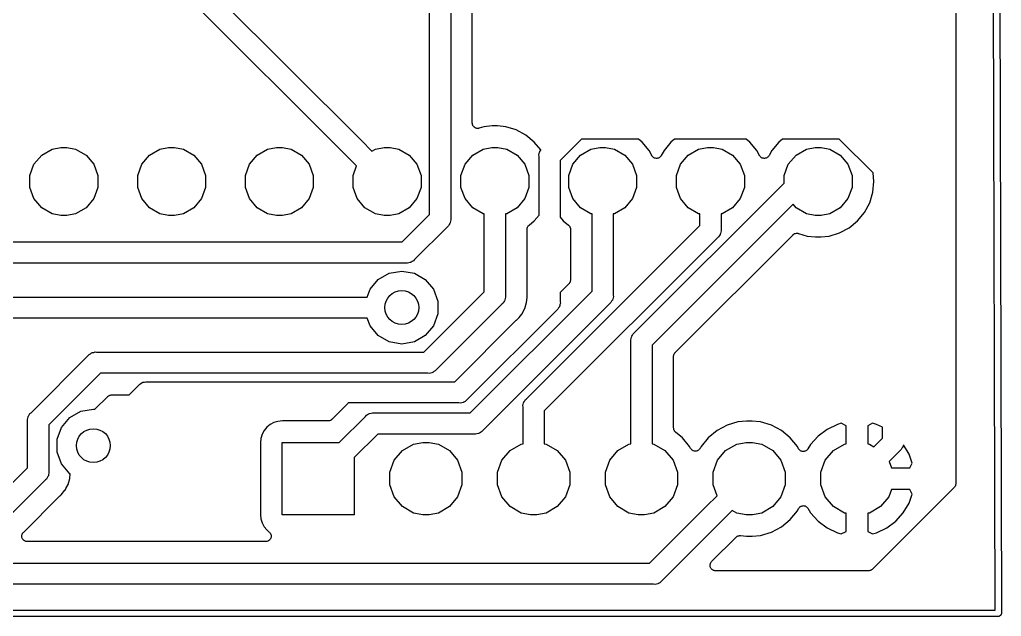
# Model space of a CAD drawing. Extents: x 92.1 to 192.1, y -135.1 to -45.9.
# Drawn here: x 168.93 to 192.07, y -135.07 to -121 of the extents above; entities that cross this region are included whole.
import ezdxf

# ---------------------------------------------------------------- set-up
doc = ezdxf.new("R2010")
doc.units = 0
doc.header["$MEASUREMENT"] = 0
doc.layers.add('BLACK', color=7, linetype='CONTINUOUS')

msp = doc.modelspace()

# ---------------------------------------------------------------- linework, layer by layer
at = {"layer": 'BLACK', "linetype": 'CONTINUOUS'}
for p, q in [((191.875, -45.9995), (192.075, -134.987)), ((191.925, -134.925), (191.725, -46.075)), ((191, -110.053), (191, -131.947)), ((165.204, -112.069), (176.989, -123.854)), ((176.635, -124.208), (164.916, -112.488)), ((179.097, -118.457), (179.097, -125.688)), ((178.597, -125.596), (178.597, -118.549)), ((179.605, -123.439), (179.605, -118.489)), ((179.606, -123.446), (179.605, -123.439)), ((179.606, -123.454), (179.606, -123.446)), ((179.61, -123.468), (179.606, -123.454)), ((179.612, -123.482), (179.61, -123.468)), ((179.616, -123.489), (179.612, -123.482)), ((179.619, -123.496), (179.616, -123.489)), ((179.627, -123.508), (179.619, -123.496)), ((179.635, -123.521), (179.627, -123.508)), ((179.64, -123.525), (179.635, -123.521)), ((179.645, -123.532), (179.64, -123.525)), ((179.657, -123.54), (179.645, -123.532)), ((179.668, -123.549), (179.657, -123.54)), ((179.676, -123.551), (179.668, -123.549)), ((179.682, -123.556), (179.676, -123.551)), ((179.696, -123.559), (179.682, -123.556)), ((179.71, -123.564), (179.696, -123.559)), ((179.717, -123.564), (179.71, -123.564)), ((179.725, -123.566), (179.717, -123.564)), ((179.739, -123.564), (179.725, -123.566)), ((179.754, -123.564), (179.739, -123.564)), ((179.761, -123.561), (179.754, -123.564)), ((179.769, -123.56), (179.761, -123.561)), ((179.88, -123.527), (179.769, -123.56)), ((180.073, -123.508), (179.88, -123.527)), ((180.201, -123.508), (180.073, -123.508)), ((180.393, -123.527), (180.201, -123.508)), ((180.64, -123.601), (180.393, -123.527)), ((180.867, -123.723), (180.64, -123.601)), ((181.066, -123.886), (180.867, -123.723)), ((169.699, -124.052), (169.907, -124.016)), ((169.907, -124.016), (170.047, -124.016)), ((170.047, -124.016), (170.255, -124.052)), ((172.239, -124.052), (172.447, -124.016)), ((172.447, -124.016), (172.587, -124.016)), ((172.587, -124.016), (172.795, -124.052)), ((174.779, -124.052), (174.987, -124.016)), ((174.987, -124.016), (175.127, -124.016)), ((175.127, -124.016), (175.335, -124.052)), ((176.989, -123.854), (176.989, -123.854)), ((176.989, -123.854), (177.235, -124.101)), ((177.319, -124.052), (177.527, -124.016)), ((177.527, -124.016), (177.667, -124.016)), ((177.667, -124.016), (177.875, -124.052)), ((179.859, -124.052), (180.067, -124.016)), ((180.067, -124.016), (180.207, -124.016)), ((180.207, -124.016), (180.415, -124.052)), ((181.22, -124.074), (181.066, -123.886)), ((182.18, -123.816), (181.677, -124.319)), ((183.52, -123.816), (182.18, -123.816)), ((182.399, -124.052), (182.607, -124.016)), ((182.607, -124.016), (182.747, -124.016)), ((182.747, -124.016), (182.955, -124.052)), ((183.606, -123.886), (183.52, -123.816)), ((183.77, -124.085), (183.606, -123.886)), ((184.287, -123.886), (184.124, -124.085)), ((184.373, -123.816), (184.287, -123.886)), ((186.06, -123.816), (184.373, -123.816)), ((184.939, -124.052), (185.147, -124.016)), ((185.147, -124.016), (185.287, -124.016)), ((185.287, -124.016), (185.495, -124.052)), ((186.146, -123.886), (186.06, -123.816)), ((186.31, -124.085), (186.146, -123.886)), ((186.827, -123.886), (186.664, -124.085)), ((186.913, -123.816), (186.827, -123.886)), ((188.253, -123.816), (186.913, -123.816)), ((187.479, -124.052), (187.687, -124.016)), ((187.687, -124.016), (187.827, -124.016)), ((187.827, -124.016), (188.035, -124.052)), ((189.051, -124.614), (188.253, -123.816)), ((169.273, -124.409), (169.455, -124.193)), ((169.455, -124.193), (169.699, -124.052)), ((170.255, -124.052), (170.499, -124.193)), ((170.499, -124.193), (170.68, -124.409)), ((171.813, -124.409), (171.995, -124.193)), ((171.995, -124.193), (172.239, -124.052)), ((172.795, -124.052), (173.039, -124.193)), ((173.039, -124.193), (173.22, -124.409)), ((174.353, -124.409), (174.535, -124.193)), ((174.535, -124.193), (174.779, -124.052)), ((175.335, -124.052), (175.579, -124.193)), ((175.579, -124.193), (175.76, -124.409)), ((176.878, -124.451), (176.635, -124.208)), ((176.635, -124.208), (176.635, -124.208)), ((177.235, -124.101), (177.319, -124.052)), ((177.875, -124.052), (178.119, -124.193)), ((178.119, -124.193), (178.3, -124.409)), ((179.433, -124.409), (179.615, -124.193)), ((179.615, -124.193), (179.859, -124.052)), ((180.415, -124.052), (180.659, -124.193)), ((180.659, -124.193), (180.84, -124.409)), ((181.174, -124.193), (181.182, -124.161)), ((181.177, -124.226), (181.174, -124.193)), ((181.177, -125.61), (181.177, -124.226)), ((181.182, -124.161), (181.188, -124.129)), ((181.188, -124.129), (181.194, -124.119)), ((181.194, -124.119), (181.197, -124.108)), ((181.197, -124.108), (181.216, -124.081)), ((181.216, -124.081), (181.22, -124.074)), ((181.973, -124.409), (182.155, -124.193)), ((182.155, -124.193), (182.399, -124.052)), ((182.955, -124.052), (183.199, -124.193)), ((183.199, -124.193), (183.38, -124.409)), ((183.835, -124.207), (183.77, -124.085)), ((183.837, -124.211), (183.835, -124.207)), ((183.839, -124.215), (183.837, -124.211)), ((183.851, -124.228), (183.839, -124.215)), ((183.862, -124.242), (183.851, -124.228)), ((183.866, -124.244), (183.862, -124.242)), ((183.868, -124.247), (183.866, -124.244)), ((183.884, -124.256), (183.868, -124.247)), ((183.899, -124.265), (183.884, -124.256)), ((184.009, -124.256), (183.994, -124.265)), ((184.025, -124.247), (184.009, -124.256)), ((184.028, -124.244), (184.025, -124.247)), ((184.032, -124.242), (184.028, -124.244)), ((184.043, -124.228), (184.032, -124.242)), ((184.055, -124.215), (184.043, -124.228)), ((184.056, -124.211), (184.055, -124.215)), ((184.059, -124.207), (184.056, -124.211)), ((184.124, -124.085), (184.059, -124.207)), ((184.513, -124.409), (184.695, -124.193)), ((184.695, -124.193), (184.939, -124.052)), ((185.495, -124.052), (185.739, -124.193)), ((185.739, -124.193), (185.92, -124.409)), ((186.375, -124.207), (186.31, -124.085)), ((186.377, -124.211), (186.375, -124.207)), ((186.379, -124.215), (186.377, -124.211)), ((186.391, -124.228), (186.379, -124.215)), ((186.402, -124.242), (186.391, -124.228)), ((186.406, -124.244), (186.402, -124.242)), ((186.408, -124.247), (186.406, -124.244)), ((186.424, -124.256), (186.408, -124.247)), ((186.439, -124.265), (186.424, -124.256)), ((186.549, -124.256), (186.534, -124.265)), ((186.565, -124.247), (186.549, -124.256)), ((186.568, -124.244), (186.565, -124.247)), ((186.572, -124.242), (186.568, -124.244)), ((186.583, -124.228), (186.572, -124.242)), ((186.595, -124.215), (186.583, -124.228)), ((186.596, -124.211), (186.595, -124.215)), ((186.599, -124.207), (186.596, -124.211)), ((186.664, -124.085), (186.599, -124.207)), ((187.053, -124.409), (187.235, -124.193)), ((187.235, -124.193), (187.479, -124.052)), ((188.035, -124.052), (188.279, -124.193)), ((188.279, -124.193), (188.46, -124.409)), ((169.177, -124.675), (169.273, -124.409)), ((170.68, -124.409), (170.777, -124.675)), ((171.717, -124.675), (171.813, -124.409)), ((173.22, -124.409), (173.317, -124.675)), ((174.257, -124.675), (174.353, -124.409)), ((175.76, -124.409), (175.857, -124.675)), ((176.797, -124.675), (176.878, -124.451)), ((178.3, -124.409), (178.397, -124.675)), ((179.337, -124.675), (179.433, -124.409)), ((180.84, -124.409), (180.937, -124.675)), ((181.677, -124.319), (181.677, -125.659)), ((181.877, -124.675), (181.973, -124.409)), ((183.38, -124.409), (183.477, -124.675)), ((183.904, -124.266), (183.899, -124.265)), ((183.907, -124.268), (183.904, -124.266)), ((183.925, -124.271), (183.907, -124.268)), ((183.943, -124.274), (183.925, -124.271)), ((183.947, -124.274), (183.943, -124.274)), ((183.951, -124.274), (183.947, -124.274)), ((183.969, -124.271), (183.951, -124.274)), ((183.986, -124.268), (183.969, -124.271)), ((183.99, -124.266), (183.986, -124.268)), ((183.994, -124.265), (183.99, -124.266)), ((184.417, -124.675), (184.513, -124.409)), ((185.92, -124.409), (186.017, -124.675)), ((186.444, -124.266), (186.439, -124.265)), ((186.447, -124.268), (186.444, -124.266)), ((186.465, -124.271), (186.447, -124.268)), ((186.483, -124.274), (186.465, -124.271)), ((186.487, -124.274), (186.483, -124.274)), ((186.491, -124.274), (186.487, -124.274)), ((186.509, -124.271), (186.491, -124.274)), ((186.526, -124.268), (186.509, -124.271)), ((186.53, -124.266), (186.526, -124.268)), ((186.534, -124.265), (186.53, -124.266)), ((186.957, -124.675), (187.053, -124.409)), ((188.46, -124.409), (188.557, -124.675)), ((169.177, -124.957), (169.177, -124.675)), ((170.777, -124.675), (170.777, -124.957)), ((171.717, -124.957), (171.717, -124.675)), ((173.317, -124.675), (173.317, -124.957)), ((174.257, -124.957), (174.257, -124.675)), ((175.857, -124.675), (175.857, -124.957)), ((176.797, -124.957), (176.797, -124.675)), ((178.397, -124.675), (178.397, -124.957)), ((179.337, -124.957), (179.337, -124.675)), ((180.937, -124.675), (180.937, -124.957)), ((181.877, -124.957), (181.877, -124.675)), ((183.477, -124.675), (183.477, -124.957)), ((184.417, -124.957), (184.417, -124.675)), ((186.017, -124.675), (186.017, -124.957)), ((186.957, -124.856), (186.957, -124.675)), ((188.557, -124.675), (188.557, -124.957)), ((189.071, -124.816), (189.051, -124.614)), ((169.273, -125.222), (169.177, -124.957)), ((170.777, -124.957), (170.68, -125.222)), ((171.813, -125.222), (171.717, -124.957)), ((173.317, -124.957), (173.22, -125.222)), ((174.353, -125.222), (174.257, -124.957)), ((175.857, -124.957), (175.76, -125.222)), ((176.893, -125.222), (176.797, -124.957)), ((178.397, -124.957), (178.3, -125.222)), ((179.433, -125.222), (179.337, -124.957)), ((180.937, -124.957), (180.84, -125.222)), ((181.973, -125.222), (181.877, -124.957)), ((183.477, -124.957), (183.38, -125.222)), ((183.422, -128.39), (186.957, -124.856)), ((184.513, -125.222), (184.417, -124.957)), ((186.017, -124.957), (185.92, -125.222)), ((188.557, -124.957), (188.46, -125.222)), ((189.046, -125.072), (189.071, -124.816)), ((188.971, -125.319), (189.046, -125.072)), ((169.455, -125.438), (169.273, -125.222)), ((170.68, -125.222), (170.499, -125.438)), ((171.995, -125.438), (171.813, -125.222)), ((173.22, -125.222), (173.039, -125.438)), ((174.535, -125.438), (174.353, -125.222)), ((175.76, -125.222), (175.579, -125.438)), ((177.075, -125.438), (176.893, -125.222)), ((178.3, -125.222), (178.119, -125.438)), ((179.615, -125.438), (179.433, -125.222)), ((180.84, -125.222), (180.659, -125.438)), ((182.155, -125.438), (181.973, -125.222)), ((183.38, -125.222), (183.199, -125.438)), ((187.165, -125.355), (183.841, -128.678)), ((184.695, -125.438), (184.513, -125.222)), ((185.92, -125.222), (185.739, -125.438)), ((187.235, -125.438), (187.165, -125.355)), ((188.46, -125.222), (188.279, -125.438)), ((188.85, -125.546), (188.971, -125.319)), ((169.699, -125.579), (169.455, -125.438)), ((169.907, -125.616), (169.699, -125.579)), ((170.047, -125.616), (169.907, -125.616)), ((170.255, -125.579), (170.047, -125.616)), ((170.499, -125.438), (170.255, -125.579)), ((172.239, -125.579), (171.995, -125.438)), ((172.447, -125.616), (172.239, -125.579)), ((172.587, -125.616), (172.447, -125.616)), ((172.795, -125.579), (172.587, -125.616)), ((173.039, -125.438), (172.795, -125.579)), ((174.779, -125.579), (174.535, -125.438)), ((174.987, -125.616), (174.779, -125.579)), ((175.127, -125.616), (174.987, -125.616)), ((175.335, -125.579), (175.127, -125.616)), ((175.579, -125.438), (175.335, -125.579)), ((177.319, -125.579), (177.075, -125.438)), ((177.527, -125.616), (177.319, -125.579)), ((177.667, -125.616), (177.527, -125.616)), ((177.875, -125.579), (177.667, -125.616)), ((178.119, -125.438), (177.875, -125.579)), ((177.95, -126.242), (178.597, -125.596)), ((179.859, -125.579), (179.615, -125.438)), ((179.887, -125.584), (179.859, -125.579)), ((179.887, -127.418), (179.887, -125.584)), ((180.415, -125.579), (180.387, -125.584)), ((180.387, -125.584), (180.387, -127.511)), ((180.659, -125.438), (180.415, -125.579)), ((181.066, -125.745), (181.177, -125.61)), ((182.399, -125.579), (182.155, -125.438)), ((182.427, -125.584), (182.399, -125.579)), ((182.427, -127.406), (182.427, -125.584)), ((182.955, -125.579), (182.927, -125.584)), ((182.927, -125.584), (182.927, -127.498)), ((183.199, -125.438), (182.955, -125.579)), ((184.939, -125.579), (184.695, -125.438)), ((184.967, -125.584), (184.939, -125.579)), ((184.967, -125.856), (184.967, -125.584)), ((185.495, -125.579), (185.467, -125.584)), ((185.467, -125.584), (185.467, -125.948)), ((185.739, -125.438), (185.495, -125.579)), ((187.479, -125.579), (187.235, -125.438)), ((187.687, -125.616), (187.479, -125.579)), ((187.827, -125.616), (187.687, -125.616)), ((188.035, -125.579), (187.827, -125.616)), ((188.279, -125.438), (188.035, -125.579)), ((188.686, -125.745), (188.85, -125.546)), ((179.016, -125.884), (178.238, -126.661)), ((179.041, -125.862), (179.016, -125.884)), ((179.058, -125.834), (179.041, -125.862)), ((179.077, -125.806), (179.058, -125.834)), ((179.08, -125.796), (179.077, -125.806)), ((179.085, -125.786), (179.08, -125.796)), ((179.091, -125.753), (179.085, -125.786)), ((179.1, -125.721), (179.091, -125.753)), ((179.097, -125.688), (179.1, -125.721)), ((180.882, -129.94), (184.967, -125.856)), ((180.908, -125.892), (180.913, -125.881)), ((180.913, -125.881), (180.919, -125.873)), ((180.919, -125.873), (180.925, -125.864)), ((180.925, -125.864), (180.934, -125.856)), ((180.934, -125.856), (180.941, -125.848)), ((180.941, -125.848), (181.066, -125.745)), ((181.677, -125.659), (181.747, -125.745)), ((181.747, -125.745), (181.872, -125.848)), ((181.872, -125.848), (181.88, -125.856)), ((181.88, -125.856), (181.889, -125.864)), ((181.889, -125.864), (181.894, -125.873)), ((181.894, -125.873), (181.901, -125.881)), ((181.901, -125.881), (181.905, -125.892)), ((188.487, -125.908), (188.686, -125.745)), ((180.895, -125.946), (180.897, -125.934)), ((180.895, -127.478), (180.895, -125.946)), ((180.897, -125.922), (180.901, -125.913)), ((180.897, -125.934), (180.897, -125.922)), ((180.901, -125.913), (180.902, -125.902)), ((180.902, -125.902), (180.908, -125.892)), ((181.905, -125.892), (181.911, -125.902)), ((181.911, -125.902), (181.913, -125.913)), ((181.913, -125.913), (181.917, -125.922)), ((181.917, -125.922), (181.917, -125.934)), ((181.917, -125.934), (181.919, -125.946)), ((181.919, -125.946), (181.919, -127.143)), ((184.386, -128.852), (187.165, -126.073)), ((185.428, -126.094), (185.411, -126.122)), ((185.447, -126.067), (185.428, -126.094)), ((185.45, -126.056), (185.447, -126.067)), ((185.455, -126.046), (185.45, -126.056)), ((185.461, -126.013), (185.455, -126.046)), ((185.47, -125.981), (185.461, -126.013)), ((185.467, -125.948), (185.47, -125.981)), ((187.165, -126.073), (187.167, -126.072)), ((187.167, -126.072), (187.168, -126.07)), ((187.168, -126.07), (187.185, -126.059)), ((187.185, -126.059), (187.201, -126.048)), ((187.201, -126.048), (187.203, -126.047)), ((187.203, -126.047), (187.205, -126.046)), ((187.205, -126.046), (187.224, -126.042)), ((187.224, -126.042), (187.244, -126.036)), ((187.244, -126.036), (187.246, -126.037)), ((187.246, -126.037), (187.248, -126.036)), ((187.248, -126.036), (187.268, -126.038)), ((187.268, -126.038), (187.288, -126.04)), ((187.288, -126.04), (187.289, -126.041)), ((187.289, -126.041), (187.292, -126.041)), ((187.292, -126.041), (187.5, -126.105)), ((187.5, -126.105), (187.693, -126.124)), ((187.821, -126.124), (188.013, -126.105)), ((188.013, -126.105), (188.26, -126.03)), ((188.26, -126.03), (188.487, -125.908)), ((166.127, -126.242), (177.95, -126.242)), ((185.386, -126.144), (181.301, -130.228)), ((185.411, -126.122), (185.386, -126.144)), ((187.693, -126.124), (187.821, -126.124)), ((178.043, -126.742), (166.22, -126.742)), ((178.076, -126.745), (178.043, -126.742)), ((178.108, -126.736), (178.076, -126.745)), ((178.141, -126.731), (178.108, -126.736)), ((178.15, -126.725), (178.141, -126.731)), ((178.161, -126.722), (178.15, -126.725)), ((178.188, -126.703), (178.161, -126.722)), ((178.217, -126.686), (178.188, -126.703)), ((178.238, -126.661), (178.217, -126.686)), ((177.388, -127.131), (177.647, -126.981)), ((177.647, -126.981), (177.943, -126.929)), ((177.943, -126.929), (178.238, -126.981)), ((178.238, -126.981), (178.497, -127.131)), ((177.195, -127.36), (177.388, -127.131)), ((178.497, -127.131), (178.69, -127.36)), ((181.882, -127.232), (181.677, -127.437)), ((181.885, -127.228), (181.882, -127.232)), ((181.889, -127.224), (181.885, -127.228)), ((181.897, -127.21), (181.889, -127.224)), ((181.907, -127.196), (181.897, -127.21)), ((181.908, -127.191), (181.907, -127.196)), ((181.911, -127.186), (181.908, -127.191)), ((181.914, -127.17), (181.911, -127.186)), ((181.918, -127.154), (181.914, -127.17)), ((181.919, -127.143), (181.918, -127.148)), ((181.918, -127.148), (181.918, -127.154)), ((177.129, -127.542), (177.195, -127.36)), ((178.463, -128.842), (179.887, -127.418)), ((178.69, -127.36), (178.793, -127.642)), ((179.557, -130.276), (182.427, -127.406)), ((180.896, -127.485), (180.895, -127.478)), ((180.895, -127.491), (180.896, -127.485)), ((180.898, -127.522), (180.895, -127.491)), ((181.677, -127.437), (181.677, -127.654)), ((182.927, -127.498), (182.93, -127.531)), ((168.586, -127.542), (177.129, -127.542)), ((180.306, -127.706), (178.751, -129.261)), ((178.793, -127.642), (178.793, -127.942)), ((182.846, -127.694), (179.845, -130.695)), ((180.331, -127.685), (180.306, -127.706)), ((180.348, -127.656), (180.331, -127.685)), ((180.367, -127.629), (180.348, -127.656)), ((180.37, -127.618), (180.367, -127.629)), ((180.375, -127.609), (180.37, -127.618)), ((180.381, -127.576), (180.375, -127.609)), ((180.39, -127.544), (180.381, -127.576)), ((180.387, -127.511), (180.39, -127.544)), ((180.84, -127.813), (180.884, -127.67)), ((180.884, -127.67), (180.895, -127.553)), ((180.895, -127.553), (180.898, -127.522)), ((180.895, -127.553), (180.895, -127.553)), ((180.895, -127.553), (180.895, -127.553)), ((181.671, -127.719), (181.665, -127.752)), ((181.68, -127.687), (181.671, -127.719)), ((181.677, -127.654), (181.68, -127.687)), ((182.871, -127.672), (182.846, -127.694)), ((182.888, -127.644), (182.871, -127.672)), ((182.907, -127.617), (182.888, -127.644)), ((182.91, -127.606), (182.907, -127.617)), ((182.915, -127.596), (182.91, -127.606)), ((182.921, -127.563), (182.915, -127.596)), ((182.93, -127.531), (182.921, -127.563)), ((178.793, -127.942), (178.69, -128.224)), ((181.596, -127.85), (179.484, -129.961)), ((180.707, -128.022), (180.77, -127.945)), ((180.77, -127.945), (180.84, -127.813)), ((181.621, -127.828), (181.596, -127.85)), ((181.638, -127.8), (181.621, -127.828)), ((181.657, -127.772), (181.638, -127.8)), ((181.66, -127.762), (181.657, -127.772)), ((181.665, -127.752), (181.66, -127.762)), ((177.129, -128.042), (168.679, -128.042)), ((177.195, -128.224), (177.129, -128.042)), ((179.189, -129.542), (180.642, -128.089)), ((180.642, -128.089), (180.647, -128.085)), ((180.647, -128.085), (180.651, -128.08)), ((180.651, -128.08), (180.675, -128.06)), ((180.675, -128.06), (180.707, -128.022)), ((177.388, -128.453), (177.195, -128.224)), ((178.69, -128.224), (178.497, -128.453)), ((183.38, -128.44), (183.397, -128.412)), ((183.397, -128.412), (183.422, -128.39)), ((177.647, -128.603), (177.388, -128.453)), ((177.943, -128.655), (177.647, -128.603)), ((178.238, -128.603), (177.943, -128.655)), ((178.497, -128.453), (178.238, -128.603)), ((183.338, -128.553), (183.347, -128.521)), ((183.341, -128.586), (183.338, -128.553)), ((183.341, -131.007), (183.341, -128.586)), ((183.347, -128.521), (183.353, -128.488)), ((183.353, -128.488), (183.358, -128.478)), ((183.358, -128.478), (183.361, -128.468)), ((183.361, -128.468), (183.38, -128.44)), ((170.573, -128.898), (170.602, -128.881)), ((170.602, -128.881), (170.629, -128.862)), ((170.629, -128.862), (170.639, -128.859)), ((170.639, -128.859), (170.649, -128.853)), ((170.649, -128.853), (170.682, -128.848)), ((170.682, -128.848), (170.714, -128.839)), ((170.714, -128.839), (170.747, -128.842)), ((170.747, -128.842), (178.463, -128.842)), ((183.841, -128.678), (183.841, -131.007)), ((184.36, -128.893), (184.361, -128.888)), ((184.361, -128.888), (184.371, -128.874)), ((184.371, -128.874), (184.379, -128.86)), ((184.379, -128.86), (184.383, -128.856)), ((184.383, -128.856), (184.386, -128.852)), ((169.203, -130.271), (170.552, -128.923)), ((170.552, -128.923), (170.573, -128.898)), ((184.349, -128.941), (184.35, -128.936)), ((184.349, -130.631), (184.349, -128.941)), ((184.35, -128.93), (184.354, -128.914)), ((184.35, -128.936), (184.35, -128.93)), ((184.354, -128.914), (184.357, -128.898)), ((184.357, -128.898), (184.36, -128.893)), ((170.84, -129.342), (169.622, -130.559)), ((178.556, -129.342), (170.84, -129.342)), ((178.589, -129.345), (178.556, -129.342)), ((178.621, -129.336), (178.589, -129.345)), ((178.654, -129.331), (178.621, -129.336)), ((178.663, -129.325), (178.654, -129.331)), ((178.674, -129.322), (178.663, -129.325)), ((178.701, -129.303), (178.674, -129.322)), ((178.73, -129.286), (178.701, -129.303)), ((178.751, -129.261), (178.73, -129.286)), ((171.765, -129.598), (171.794, -129.581)), ((171.794, -129.581), (171.821, -129.562)), ((171.821, -129.562), (171.832, -129.559)), ((171.832, -129.559), (171.841, -129.553)), ((171.841, -129.553), (171.874, -129.548)), ((171.874, -129.548), (171.906, -129.539)), ((171.906, -129.539), (171.939, -129.542)), ((171.939, -129.542), (179.189, -129.542)), ((171.517, -129.85), (171.744, -129.623)), ((171.744, -129.623), (171.765, -129.598)), ((170.709, -130.191), (171.013, -129.887)), ((171.013, -129.887), (171.017, -129.884)), ((171.017, -129.884), (171.021, -129.88)), ((171.021, -129.88), (171.035, -129.871)), ((171.035, -129.871), (171.049, -129.862)), ((171.049, -129.862), (171.054, -129.86)), ((171.054, -129.86), (171.059, -129.858)), ((171.059, -129.858), (171.075, -129.855)), ((171.075, -129.855), (171.091, -129.85)), ((171.091, -129.85), (171.097, -129.851)), ((171.097, -129.851), (171.103, -129.85)), ((171.103, -129.85), (171.517, -129.85)), ((176.677, -130.042), (176.668, -130.053)), ((179.289, -130.042), (176.677, -130.042)), ((179.322, -130.045), (179.289, -130.042)), ((179.354, -130.036), (179.322, -130.045)), ((179.387, -130.031), (179.354, -130.036)), ((179.396, -130.025), (179.387, -130.031)), ((179.407, -130.022), (179.396, -130.025)), ((179.434, -130.003), (179.407, -130.022)), ((179.463, -129.986), (179.434, -130.003)), ((179.484, -129.961), (179.463, -129.986)), ((180.807, -130.071), (180.813, -130.038)), ((180.813, -130.038), (180.818, -130.028)), ((180.818, -130.028), (180.821, -130.018)), ((180.821, -130.018), (180.84, -129.99)), ((180.84, -129.99), (180.857, -129.962)), ((180.857, -129.962), (180.882, -129.94)), ((169.178, -130.293), (169.203, -130.271)), ((170.117, -130.387), (170.377, -130.237)), ((170.377, -130.237), (170.672, -130.185)), ((170.672, -130.185), (170.709, -130.191)), ((176.658, -130.067), (176.297, -130.428)), ((176.668, -130.053), (176.658, -130.067)), ((177.217, -130.282), (177.249, -130.273)), ((177.249, -130.273), (177.282, -130.276)), ((177.282, -130.276), (179.557, -130.276)), ((180.798, -130.103), (180.807, -130.071)), ((180.801, -130.136), (180.798, -130.103)), ((180.801, -131.007), (180.801, -130.136)), ((181.301, -130.228), (181.301, -131.007)), ((169.119, -130.434), (169.128, -130.402)), ((169.122, -130.467), (169.119, -130.434)), ((169.122, -131.569), (169.122, -130.467)), ((169.128, -130.402), (169.134, -130.369)), ((169.134, -130.369), (169.139, -130.359)), ((169.139, -130.359), (169.142, -130.349)), ((169.142, -130.349), (169.161, -130.321)), ((169.161, -130.321), (169.178, -130.293)), ((169.925, -130.617), (170.117, -130.387)), ((174.926, -130.504), (174.838, -130.552)), ((175.022, -130.475), (174.926, -130.504)), ((175.127, -130.465), (175.022, -130.475)), ((176.208, -130.465), (175.127, -130.465)), ((176.213, -130.464), (176.208, -130.465)), ((176.219, -130.464), (176.213, -130.464)), ((176.235, -130.46), (176.219, -130.464)), ((176.251, -130.457), (176.235, -130.46)), ((176.256, -130.454), (176.251, -130.457)), ((176.261, -130.453), (176.256, -130.454)), ((176.275, -130.444), (176.261, -130.453)), ((176.289, -130.435), (176.275, -130.444)), ((176.293, -130.431), (176.289, -130.435)), ((176.297, -130.428), (176.293, -130.431)), ((176.468, -130.976), (177.087, -130.357)), ((177.087, -130.357), (177.108, -130.332)), ((177.108, -130.332), (177.137, -130.315)), ((177.137, -130.315), (177.164, -130.296)), ((177.164, -130.296), (177.175, -130.293)), ((177.175, -130.293), (177.184, -130.287)), ((177.184, -130.287), (177.217, -130.282)), ((185.865, -130.488), (185.609, -130.565)), ((186.064, -130.468), (185.865, -130.488)), ((186.198, -130.468), (186.064, -130.468)), ((186.397, -130.488), (186.198, -130.468)), ((186.653, -130.565), (186.397, -130.488)), ((169.622, -130.559), (169.622, -131.661)), ((169.822, -130.898), (169.925, -130.617)), ((174.697, -130.692), (174.65, -130.781)), ((174.76, -130.615), (174.697, -130.692)), ((174.838, -130.552), (174.76, -130.615)), ((179.795, -130.737), (179.767, -130.756)), ((179.823, -130.72), (179.795, -130.737)), ((179.845, -130.695), (179.823, -130.72)), ((184.351, -130.643), (184.349, -130.631)), ((184.351, -130.655), (184.351, -130.643)), ((184.355, -130.664), (184.351, -130.655)), ((184.357, -130.675), (184.355, -130.664)), ((184.363, -130.685), (184.357, -130.675)), ((184.367, -130.696), (184.363, -130.685)), ((184.374, -130.704), (184.367, -130.696)), ((184.379, -130.713), (184.374, -130.704)), ((184.388, -130.72), (184.379, -130.713)), ((184.396, -130.729), (184.388, -130.72)), ((184.556, -130.861), (184.396, -130.729)), ((185.373, -130.691), (185.166, -130.861)), ((185.609, -130.565), (185.373, -130.691)), ((186.889, -130.691), (186.653, -130.565)), ((187.096, -130.861), (186.889, -130.691)), ((187.97, -130.664), (187.757, -130.823)), ((188.213, -130.548), (187.97, -130.664)), ((188.301, -130.521), (188.213, -130.548)), ((188.417, -130.582), (188.301, -130.521)), ((188.417, -131.008), (188.417, -130.582)), ((189.041, -130.521), (188.925, -130.582)), ((188.925, -130.582), (188.925, -131.008)), ((189.129, -130.548), (189.041, -130.521)), ((189.271, -130.616), (189.129, -130.548)), ((189.271, -130.872), (189.271, -130.616)), ((169.822, -131.198), (169.822, -130.898)), ((174.621, -130.876), (174.61, -130.982)), ((174.65, -130.781), (174.621, -130.876)), ((177.375, -130.776), (176.821, -131.33)), ((179.649, -130.776), (177.375, -130.776)), ((179.682, -130.779), (179.649, -130.776)), ((179.714, -130.77), (179.682, -130.779)), ((179.747, -130.765), (179.714, -130.77)), ((179.757, -130.759), (179.747, -130.765)), ((179.767, -130.756), (179.757, -130.759)), ((184.726, -131.068), (184.556, -130.861)), ((185.166, -130.861), (184.997, -131.068)), ((187.266, -131.068), (187.096, -130.861)), ((187.757, -130.823), (187.579, -131.02)), ((189.069, -131.074), (189.271, -130.872)), ((169.925, -131.48), (169.822, -131.198)), ((174.61, -130.982), (174.61, -132.67)), ((175.121, -132.676), (175.121, -130.976)), ((175.121, -130.976), (176.468, -130.976)), ((177.764, -131.394), (177.956, -131.165)), ((177.956, -131.165), (178.216, -131.015)), ((178.216, -131.015), (178.437, -130.976)), ((178.437, -130.976), (178.586, -130.976)), ((178.586, -130.976), (178.806, -131.015)), ((178.806, -131.015), (179.066, -131.165)), ((179.066, -131.165), (179.259, -131.394)), ((180.304, -131.394), (180.496, -131.165)), ((180.496, -131.165), (180.756, -131.015)), ((180.756, -131.015), (180.801, -131.007)), ((181.301, -131.007), (181.346, -131.015)), ((181.346, -131.015), (181.606, -131.165)), ((181.606, -131.165), (181.799, -131.394)), ((182.844, -131.394), (183.036, -131.165)), ((183.036, -131.165), (183.296, -131.015)), ((183.296, -131.015), (183.341, -131.007)), ((183.841, -131.007), (183.886, -131.015)), ((183.886, -131.015), (184.146, -131.165)), ((184.146, -131.165), (184.339, -131.394)), ((184.749, -131.112), (184.726, -131.068)), ((184.752, -131.115), (184.749, -131.112)), ((184.753, -131.119), (184.752, -131.115)), ((184.765, -131.132), (184.753, -131.119)), ((184.776, -131.146), (184.765, -131.132)), ((184.78, -131.149), (184.776, -131.146)), ((184.783, -131.152), (184.78, -131.149)), ((184.799, -131.16), (184.783, -131.152)), ((184.814, -131.17), (184.799, -131.16)), ((184.818, -131.171), (184.814, -131.17)), ((184.822, -131.172), (184.818, -131.171)), ((184.839, -131.175), (184.822, -131.172)), ((184.857, -131.179), (184.839, -131.175)), ((184.861, -131.178), (184.857, -131.179)), ((184.865, -131.179), (184.861, -131.178)), ((184.883, -131.175), (184.865, -131.179)), ((184.901, -131.172), (184.883, -131.175)), ((184.904, -131.171), (184.901, -131.172)), ((184.909, -131.17), (184.904, -131.171)), ((184.924, -131.16), (184.909, -131.17)), ((184.94, -131.152), (184.924, -131.16)), ((184.942, -131.149), (184.94, -131.152)), ((184.946, -131.146), (184.942, -131.149)), ((184.957, -131.132), (184.946, -131.146)), ((184.969, -131.119), (184.957, -131.132)), ((184.971, -131.115), (184.969, -131.119)), ((184.973, -131.112), (184.971, -131.115)), ((184.997, -131.068), (184.973, -131.112)), ((185.384, -131.394), (185.576, -131.165)), ((185.576, -131.165), (185.836, -131.015)), ((185.836, -131.015), (186.057, -130.976)), ((186.057, -130.976), (186.206, -130.976)), ((186.206, -130.976), (186.426, -131.015)), ((186.426, -131.015), (186.686, -131.165)), ((186.686, -131.165), (186.879, -131.394)), ((187.294, -131.121), (187.266, -131.068)), ((187.295, -131.122), (187.294, -131.121)), ((187.296, -131.124), (187.295, -131.122)), ((187.309, -131.14), (187.296, -131.124)), ((187.322, -131.156), (187.309, -131.14)), ((187.323, -131.157), (187.322, -131.156)), ((187.323, -131.158), (187.323, -131.157)), ((187.341, -131.168), (187.323, -131.158)), ((187.359, -131.179), (187.341, -131.168)), ((187.36, -131.18), (187.359, -131.179)), ((187.361, -131.18), (187.36, -131.18)), ((187.382, -131.184), (187.361, -131.18)), ((187.402, -131.188), (187.382, -131.184)), ((187.403, -131.188), (187.402, -131.188)), ((187.405, -131.189), (187.403, -131.188)), ((187.425, -131.185), (187.405, -131.189)), ((187.446, -131.182), (187.425, -131.185)), ((187.447, -131.182), (187.446, -131.182)), ((187.448, -131.181), (187.447, -131.182)), ((187.466, -131.171), (187.448, -131.181)), ((187.485, -131.161), (187.466, -131.171)), ((187.486, -131.161), (187.485, -131.161)), ((187.487, -131.16), (187.486, -131.161)), ((187.5, -131.144), (187.487, -131.16)), ((187.514, -131.129), (187.5, -131.144)), ((187.515, -131.127), (187.514, -131.129)), ((187.516, -131.127), (187.515, -131.127)), ((187.579, -131.02), (187.516, -131.127)), ((187.924, -131.394), (188.116, -131.165)), ((188.116, -131.165), (188.376, -131.015)), ((188.376, -131.015), (188.417, -131.008)), ((188.925, -131.008), (188.966, -131.015)), ((188.966, -131.015), (189.069, -131.074)), ((189.69, -131.16), (189.429, -131.422)), ((189.716, -131.139), (189.69, -131.16)), ((189.732, -131.11), (189.716, -131.139)), ((189.751, -131.083), (189.732, -131.11)), ((189.754, -131.072), (189.751, -131.083)), ((189.76, -131.063), (189.754, -131.072)), ((189.766, -131.03), (189.76, -131.063)), ((189.767, -131.026), (189.766, -131.03)), ((189.9, -131.249), (189.767, -131.026)), ((176.821, -131.33), (176.821, -132.676)), ((177.661, -131.676), (177.764, -131.394)), ((179.259, -131.394), (179.361, -131.676)), ((180.201, -131.676), (180.304, -131.394)), ((181.799, -131.394), (181.901, -131.676)), ((182.741, -131.676), (182.844, -131.394)), ((184.339, -131.394), (184.441, -131.676)), ((185.281, -131.676), (185.384, -131.394)), ((186.879, -131.394), (186.981, -131.676)), ((187.821, -131.676), (187.924, -131.394)), ((189.429, -131.422), (189.483, -131.572)), ((189.974, -131.459), (189.9, -131.249)), ((167.572, -133.119), (169.122, -131.569)), ((169.622, -131.661), (169.625, -131.694)), ((170.117, -131.709), (169.925, -131.48)), ((189.483, -131.572), (189.915, -131.572)), ((189.915, -131.572), (189.974, -131.459)), ((169.541, -131.857), (167.86, -133.538)), ((169.567, -131.835), (169.541, -131.857)), ((169.583, -131.807), (169.567, -131.835)), ((169.602, -131.779), (169.583, -131.807)), ((169.605, -131.769), (169.602, -131.779)), ((169.611, -131.759), (169.605, -131.769)), ((169.616, -131.726), (169.611, -131.759)), ((169.625, -131.694), (169.616, -131.726)), ((170.076, -131.964), (170.119, -131.821)), ((170.129, -131.716), (170.117, -131.709)), ((170.119, -131.821), (170.129, -131.716)), ((177.661, -131.976), (177.661, -131.676)), ((179.361, -131.676), (179.361, -131.976)), ((180.201, -131.976), (180.201, -131.676)), ((181.901, -131.676), (181.901, -131.976)), ((182.741, -131.976), (182.741, -131.676)), ((184.441, -131.676), (184.441, -131.976)), ((185.281, -131.976), (185.281, -131.676)), ((186.981, -131.676), (186.981, -131.976)), ((187.821, -131.976), (187.821, -131.676)), ((169.911, -132.211), (170, -132.101)), ((170, -132.101), (170.005, -132.095)), ((170.005, -132.095), (170.027, -132.056)), ((170.027, -132.056), (170.076, -131.964)), ((177.764, -132.258), (177.661, -131.976)), ((179.361, -131.976), (179.259, -132.258)), ((180.304, -132.258), (180.201, -131.976)), ((181.901, -131.976), (181.799, -132.258)), ((182.844, -132.258), (182.741, -131.976)), ((184.441, -131.976), (184.339, -132.258)), ((185.374, -132.23), (185.281, -131.976)), ((186.981, -131.976), (186.879, -132.258)), ((187.924, -132.258), (187.821, -131.976)), ((190.963, -132.037), (189.037, -133.963)), ((189.483, -132.08), (189.419, -132.258)), ((189.915, -132.08), (189.483, -132.08)), ((189.974, -132.193), (189.915, -132.08)), ((190.966, -132.033), (190.963, -132.037)), ((190.97, -132.029), (190.966, -132.033)), ((190.979, -132.015), (190.97, -132.029)), ((190.988, -132.001), (190.979, -132.015)), ((190.99, -131.996), (190.988, -132.001)), ((190.992, -131.991), (190.99, -131.996)), ((190.995, -131.974), (190.992, -131.991)), ((191, -131.958), (190.995, -131.974)), ((191, -131.947), (190.999, -131.953)), ((190.999, -131.953), (191, -131.958)), ((169.022, -133.094), (169.877, -132.239)), ((169.877, -132.239), (169.882, -132.235)), ((169.882, -132.235), (169.887, -132.23)), ((169.887, -132.23), (169.911, -132.211)), ((177.956, -132.487), (177.764, -132.258)), ((179.259, -132.258), (179.066, -132.487)), ((180.496, -132.487), (180.304, -132.258)), ((181.799, -132.258), (181.606, -132.487)), ((183.036, -132.487), (182.844, -132.258)), ((184.339, -132.258), (184.146, -132.487)), ((185.12, -132.484), (185.374, -132.23)), ((186.879, -132.258), (186.686, -132.487)), ((188.116, -132.487), (187.924, -132.258)), ((189.419, -132.258), (189.226, -132.487)), ((189.9, -132.403), (189.974, -132.193)), ((178.216, -132.637), (177.956, -132.487)), ((179.066, -132.487), (178.806, -132.637)), ((180.756, -132.637), (180.496, -132.487)), ((181.606, -132.487), (181.346, -132.637)), ((183.296, -132.637), (183.036, -132.487)), ((183.785, -133.819), (185.12, -132.484)), ((184.146, -132.487), (183.886, -132.637)), ((185.12, -132.484), (185.12, -132.484)), ((185.733, -132.578), (185.473, -132.837)), ((185.836, -132.637), (185.733, -132.578)), ((186.686, -132.487), (186.426, -132.637)), ((187.096, -132.791), (187.266, -132.584)), ((187.266, -132.584), (187.294, -132.531)), ((187.294, -132.531), (187.295, -132.53)), ((187.295, -132.53), (187.296, -132.528)), ((187.296, -132.528), (187.309, -132.512)), ((187.309, -132.512), (187.322, -132.496)), ((187.322, -132.496), (187.323, -132.495)), ((187.323, -132.494), (187.341, -132.484)), ((187.323, -132.495), (187.323, -132.494)), ((187.341, -132.484), (187.359, -132.473)), ((187.359, -132.473), (187.36, -132.472)), ((187.36, -132.472), (187.361, -132.472)), ((187.361, -132.472), (187.382, -132.468)), ((187.382, -132.468), (187.402, -132.464)), ((187.402, -132.464), (187.403, -132.464)), ((187.403, -132.464), (187.405, -132.463)), ((187.405, -132.463), (187.425, -132.467)), ((187.425, -132.467), (187.446, -132.47)), ((187.446, -132.47), (187.447, -132.47)), ((187.447, -132.47), (187.448, -132.471)), ((187.448, -132.471), (187.466, -132.481)), ((187.466, -132.481), (187.485, -132.491)), ((187.485, -132.491), (187.486, -132.491)), ((187.486, -132.491), (187.487, -132.492)), ((187.487, -132.492), (187.5, -132.508)), ((187.5, -132.508), (187.514, -132.523)), ((187.514, -132.523), (187.515, -132.525)), ((187.515, -132.525), (187.516, -132.525)), ((187.516, -132.525), (187.579, -132.632)), ((188.376, -132.637), (188.116, -132.487)), ((189.226, -132.487), (188.966, -132.637)), ((189.764, -132.632), (189.9, -132.403)), ((174.61, -132.67), (174.621, -132.776)), ((174.621, -132.776), (174.65, -132.871)), ((176.821, -132.676), (175.121, -132.676)), ((178.437, -132.676), (178.216, -132.637)), ((178.586, -132.676), (178.437, -132.676)), ((178.806, -132.637), (178.586, -132.676)), ((180.977, -132.676), (180.756, -132.637)), ((181.126, -132.676), (180.977, -132.676)), ((181.346, -132.637), (181.126, -132.676)), ((183.517, -132.676), (183.296, -132.637)), ((183.666, -132.676), (183.517, -132.676)), ((183.886, -132.637), (183.666, -132.676)), ((186.057, -132.676), (185.836, -132.637)), ((186.206, -132.676), (186.057, -132.676)), ((186.426, -132.637), (186.206, -132.676)), ((186.889, -132.961), (187.096, -132.791)), ((187.579, -132.632), (187.757, -132.829)), ((188.417, -132.644), (188.376, -132.637)), ((188.417, -133.07), (188.417, -132.644)), ((188.966, -132.637), (188.925, -132.644)), ((188.925, -132.644), (188.925, -133.07)), ((189.586, -132.829), (189.764, -132.632)), ((174.65, -132.871), (174.697, -132.96)), ((174.697, -132.96), (174.76, -133.037)), ((174.76, -133.037), (174.82, -133.086)), ((185.473, -132.837), (184.073, -134.238)), ((185.473, -132.837), (185.473, -132.837)), ((186.653, -133.087), (186.889, -132.961)), ((187.757, -132.829), (187.97, -132.988)), ((187.97, -132.988), (188.213, -133.104)), ((189.129, -133.104), (189.372, -132.988)), ((189.372, -132.988), (189.586, -132.829)), ((168.985, -133.173), (168.987, -133.167)), ((168.987, -133.189), (168.985, -133.173)), ((168.987, -133.162), (168.993, -133.146)), ((168.987, -133.167), (168.987, -133.162)), ((168.987, -133.206), (168.987, -133.189)), ((168.989, -133.211), (168.987, -133.206)), ((168.989, -133.217), (168.989, -133.211)), ((168.996, -133.232), (168.989, -133.217)), ((168.993, -133.146), (168.997, -133.13)), ((169.002, -133.247), (168.996, -133.232)), ((168.997, -133.13), (169, -133.126)), ((169, -133.126), (169.002, -133.12)), ((169.002, -133.12), (169.013, -133.108)), ((169.006, -133.252), (169.002, -133.247)), ((169.008, -133.257), (169.006, -133.252)), ((169.02, -133.268), (169.008, -133.257)), ((169.013, -133.108), (169.022, -133.094)), ((169.03, -133.281), (169.02, -133.268)), ((169.035, -133.284), (169.03, -133.281)), ((169.039, -133.288), (169.035, -133.284)), ((169.054, -133.295), (169.039, -133.288)), ((174.821, -133.281), (174.802, -133.292)), ((174.82, -133.086), (174.82, -133.086)), ((174.82, -133.086), (174.821, -133.087)), ((174.821, -133.087), (174.834, -133.103)), ((174.822, -133.28), (174.821, -133.281)), ((174.821, -133.281), (174.821, -133.281)), ((174.835, -133.264), (174.822, -133.28)), ((174.834, -133.103), (174.848, -133.119)), ((174.849, -133.247), (174.835, -133.264)), ((174.848, -133.119), (174.849, -133.12)), ((174.849, -133.12), (174.849, -133.12)), ((174.849, -133.12), (174.856, -133.14)), ((174.85, -133.246), (174.849, -133.247)), ((174.849, -133.247), (174.849, -133.247)), ((174.857, -133.226), (174.85, -133.246)), ((174.856, -133.14), (174.864, -133.16)), ((174.864, -133.206), (174.857, -133.226)), ((174.864, -133.16), (174.864, -133.161)), ((174.864, -133.161), (174.864, -133.162)), ((174.864, -133.162), (174.864, -133.183)), ((174.864, -133.183), (174.864, -133.205)), ((174.864, -133.205), (174.864, -133.205)), ((174.864, -133.205), (174.864, -133.206)), ((185.246, -133.783), (185.822, -133.207)), ((185.822, -133.207), (185.832, -133.2)), ((185.832, -133.2), (185.84, -133.192)), ((185.84, -133.192), (185.85, -133.187)), ((185.85, -133.187), (185.858, -133.182)), ((185.858, -133.182), (185.87, -133.178)), ((185.87, -133.178), (185.881, -133.174)), ((185.881, -133.174), (185.891, -133.173)), ((185.891, -133.173), (185.901, -133.17)), ((185.901, -133.17), (185.913, -133.171)), ((185.913, -133.171), (185.925, -133.17)), ((185.925, -133.17), (186.064, -133.184)), ((186.064, -133.184), (186.198, -133.184)), ((186.198, -133.184), (186.397, -133.164)), ((186.397, -133.164), (186.653, -133.087)), ((188.213, -133.104), (188.301, -133.131)), ((188.301, -133.131), (188.417, -133.07)), ((188.925, -133.07), (189.041, -133.131)), ((189.041, -133.131), (189.129, -133.104)), ((169.068, -133.303), (169.054, -133.295)), ((169.074, -133.304), (169.068, -133.303)), ((169.079, -133.306), (169.074, -133.304)), ((169.096, -133.308), (169.079, -133.306)), ((169.112, -133.311), (169.096, -133.308)), ((174.739, -133.311), (169.112, -133.311)), ((174.74, -133.311), (174.739, -133.311)), ((174.761, -133.307), (174.74, -133.311)), ((174.74, -133.311), (174.74, -133.311)), ((174.782, -133.303), (174.761, -133.307)), ((174.783, -133.303), (174.782, -133.303)), ((174.784, -133.303), (174.783, -133.303)), ((174.802, -133.292), (174.784, -133.303)), ((121.806, -133.819), (183.785, -133.819)), ((185.209, -133.862), (185.211, -133.857)), ((185.211, -133.878), (185.209, -133.862)), ((185.211, -133.851), (185.216, -133.835)), ((185.211, -133.857), (185.211, -133.851)), ((185.211, -133.895), (185.211, -133.878)), ((185.213, -133.9), (185.211, -133.895)), ((185.213, -133.906), (185.213, -133.9)), ((185.22, -133.921), (185.213, -133.906)), ((185.216, -133.835), (185.221, -133.819)), ((185.226, -133.936), (185.22, -133.921)), ((185.221, -133.819), (185.224, -133.815)), ((185.224, -133.815), (185.226, -133.809)), ((185.226, -133.809), (185.236, -133.797)), ((185.229, -133.941), (185.226, -133.936)), ((185.232, -133.946), (185.229, -133.941)), ((185.243, -133.958), (185.232, -133.946)), ((185.236, -133.797), (185.246, -133.783)), ((185.254, -133.97), (185.243, -133.958)), ((185.259, -133.973), (185.254, -133.97)), ((185.263, -133.977), (185.259, -133.973)), ((185.278, -133.984), (185.263, -133.977)), ((189.015, -133.979), (189.001, -133.988)), ((189.029, -133.97), (189.015, -133.979)), ((189.033, -133.966), (189.029, -133.97)), ((189.037, -133.963), (189.033, -133.966)), ((185.292, -133.992), (185.278, -133.984)), ((185.298, -133.993), (185.292, -133.992)), ((185.303, -133.996), (185.298, -133.993)), ((185.319, -133.997), (185.303, -133.996)), ((185.336, -134), (185.319, -133.997)), ((188.947, -134), (185.336, -134)), ((188.953, -133.999), (188.947, -134)), ((188.958, -134), (188.953, -133.999)), ((188.974, -133.995), (188.958, -134)), ((188.991, -133.992), (188.974, -133.995)), ((188.996, -133.99), (188.991, -133.992)), ((189.001, -133.988), (188.996, -133.99)), ((183.877, -134.319), (121.713, -134.319)), ((183.911, -134.322), (183.877, -134.319)), ((183.943, -134.313), (183.911, -134.322)), ((183.975, -134.307), (183.943, -134.313)), ((183.985, -134.302), (183.975, -134.307)), ((183.996, -134.299), (183.985, -134.302)), ((184.023, -134.28), (183.996, -134.299)), ((184.052, -134.263), (184.023, -134.28)), ((184.073, -134.238), (184.052, -134.263)), ((191.987, -135.075), (92.1934, -135.075)), ((92.275, -134.925), (191.925, -134.925)), ((191.999, -135.075), (191.987, -135.075)), ((191.987, -135.075), (191.987, -135.075)), ((192.007, -135.075), (191.999, -135.075)), ((192.013, -135.075), (192.007, -135.075)), ((192.007, -135.075), (192.007, -135.075)), ((192.02, -135.073), (192.013, -135.075)), ((192.026, -135.072), (192.02, -135.073)), ((192.032, -135.068), (192.026, -135.072)), ((192.038, -135.066), (192.032, -135.068)), ((192.043, -135.062), (192.038, -135.066)), ((192.049, -135.058), (192.043, -135.062)), ((192.053, -135.053), (192.049, -135.058)), ((192.058, -135.049), (192.053, -135.053)), ((192.062, -135.043), (192.058, -135.049)), ((192.066, -135.038), (192.062, -135.043)), ((192.068, -135.032), (192.066, -135.038)), ((192.072, -135.026), (192.068, -135.032)), ((192.073, -135.019), (192.072, -135.026)), ((192.075, -135.013), (192.073, -135.019)), ((192.075, -134.987), (192.075, -134.987)), ((192.075, -134.987), (192.075, -135)), ((192.075, -135), (192.075, -135.006)), ((192.075, -135.006), (192.075, -135.006)), ((192.075, -135.006), (192.075, -135.013))]:
    msp.add_line(p, q, dxfattribs=at)
at = {"layer": 'BLACK'}
for centre in [(177.943, -127.792), (170.672, -131.048)]:
    msp.add_circle(centre, 0.4, dxfattribs=at)

doc.saveas('drawing.dxf')
